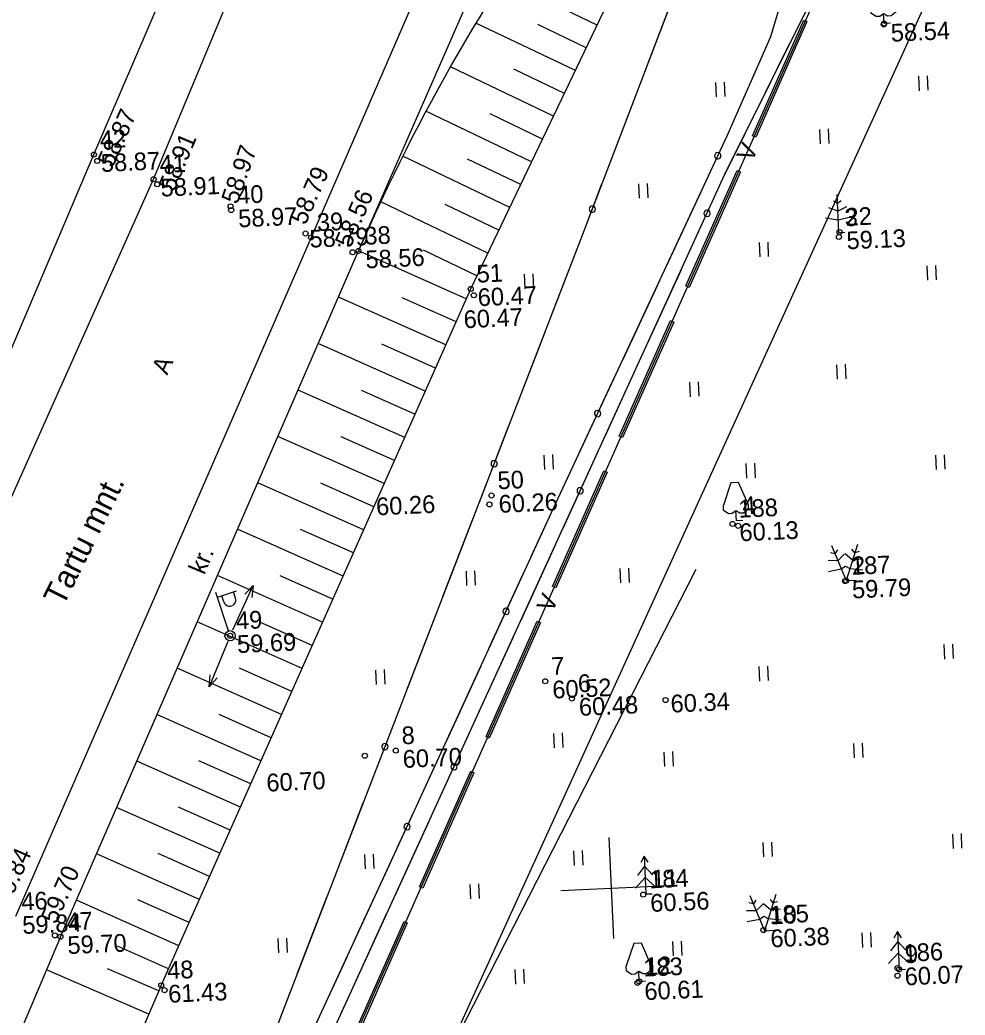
# Model space of a CAD drawing. Extents: x 641527 to 641942, y 6457423 to 6457731.
# Drawn here: x 641643.78 to 641681.15, y 6457620.7 to 6457660.06 of the extents above; entities that cross this region are included whole.
import ezdxf

# ---------------------------------------------------------------- set-up
doc = ezdxf.new("R2010")
doc.units = 0
for name, color, linetype in [('ASFBET', 7, 'Continuous'), ('HALJASTUS', 7, 'Continuous'), ('HOONED', 7, 'Continuous'), ('KORGUSED', 7, 'Continuous'), ('MAPGRID', 7, 'Continuous'), ('PIIRID', 7, 'Continuous'), ('PINNAD', 7, 'Continuous'), ('POINT', 7, 'Continuous'), ('POSTID', 7, 'Continuous'), ('SIDE', 7, 'Continuous'), ('TEXT', 7, 'Continuous'), ('VALLID', 7, 'Continuous'), ('VESI', 7, 'Continuous'), ('WWW_POINTS', 7, 'Continuous'), ('Z', 7, 'Continuous'), ('ZZYYTRASSID', 7, 'Continuous')]:
    doc.layers.add(name, color=color, linetype=linetype)

# ---------------------------------------------------------------- blocks, each defined once
blk = doc.blocks.new('LAT11')
for p, q in [((0, 25), (0, 225)), ((0, 200), (100, 200)), ((22.7, 167.9), (22.7, 200)), ((83.9, 167.9), (83.9, 200))]:
    blk.add_line(p, q)
blk.add_circle((0, 0), 25)
blk.add_arc((53.3, 167.9), 30.6, 180, 0)
blk = doc.blocks.new('NOOLM')
for p, q in [((25, 0), (218.4, 0)), ((218.4, 0), (173.3, 15)), ((218.4, 0), (173.3, -14.8))]:
    blk.add_line(p, q)
blk = doc.blocks.new('PI')
for p, q in [((-30, 300), (-100, 120)), ((30, 300), (-30, 300)), ((100, 120), (30, 300)), ((-100, 120), (-100, 90)), ((-100, 90), (-60, 60)), ((-30, 60), (0, 80)), ((0, 0), (0, 80)), ((0, 80), (30, 60)), ((60, 60), (100, 90)), ((100, 90), (100, 120)), ((-60, 60), (-30, 60)), ((50, 0), (0, 0)), ((30, 60), (60, 60))]:
    blk.add_line(p, q)
blk = doc.blocks.new('CROSS0')
for p, q in [((0, 400), (0, -400)), ((-400, 0), (400, 0))]:
    blk.add_line(p, q)
blk = doc.blocks.new('2KUUSK')
for p, q in [((-51.3, 141), (0, 0)), ((-28.7, 122.6), (-39.3, 108.1)), ((51.3, 141), (0, 0)), ((39.3, 108.1), (28.7, 122.6)), ((-29.1, 79.9), (-67.1, 82)), ((-39.3, 108.1), (-56.8, 112.3)), ((-1.3, 105.9), (-29.1, 79.9)), ((29.1, 79.9), (1.3, 105.9)), ((67.1, 82), (29.1, 79.9)), ((56.8, 112.3), (39.3, 108.1)), ((-67.5, 39.3), (-17.1, 47)), ((-17.1, 47), (0, 57.4)), ((0, 57.4), (17.1, 47)), ((17.1, 47), (67.5, 39.3))]:
    blk.add_line(p, q)
at = {"layer": 'HOONED'}
blk.add_line((0, 0), (39.9, 0), dxfattribs=at)
blk = doc.blocks.new('PK')
for p, q in [((0, 300), (-30, 250)), ((30, 250), (0, 300)), ((0, 300), (0, 0)), ((0, 220), (-60, 150)), ((60, 150), (0, 220)), ((0, 130), (-80, 50)), ((80, 50), (0, 130)), ((0, 0), (50, 0))]:
    blk.add_line(p, q)
blk = doc.blocks.new('PM')
for p, q in [((0, 230), (-30, 250)), ((0, 300), (0, 0)), ((30, 250), (0, 230)), ((0, 170), (-70, 200)), ((70, 200), (0, 170)), ((-100, 120), (0, 100)), ((0, 100), (100, 120)), ((0, 0), (50, 0))]:
    blk.add_line(p, q)
blk = doc.blocks.new('HEIN')
for p, q in [((-23.4, 38), (-23.4, -38.1)), ((22.1, 38), (22.1, -38.1))]:
    blk.add_line(p, q)
blk = doc.blocks.new('SIDE')
for start, end in [(0, 180), (180, 0)]:
    blk.add_arc((0, 0), 12.5, start, end)

msp = doc.modelspace()

# ---------------------------------------------------------------- linework, layer by layer
at = {"layer": 'ASFBET'}
for points in [[(641637.228, 6457627.278), (641649.064, 6457653.755), (641659.552, 6457678.939), (641668.298, 6457699.676), (641678.039, 6457720.881)], [(641669.408, 6457683.716), (641665.216, 6457674.356), (641655.289, 6457651.456), (641643.598, 6457624.593)]]:
    msp.add_lwpolyline(points, dxfattribs=at)
at = {"layer": 'KORGUSED'}
for centre in [(641646.837, 6457654.479), (641649.208, 6457653.554), (641652.107, 6457652.683), (641655.074, 6457651.608), (641676.166, 6457651.475), (641656.935, 6457650.867), (641661.729, 6457649.167), (641662.345, 6457640.894), (641672.184, 6457640.048), (641669.309, 6457633.156), (641657.418, 6457630.953), (641645.165, 6457623.849), (641678.482, 6457622.253), (641649.499, 6457621.683)]:
    msp.add_circle(centre, 0.1, dxfattribs=at)
at = {"layer": 'PIIRID'}
msp.add_line((641701.754, 6457709.354), (641657.948, 6457613.222), dxfattribs=at)
at = {"layer": 'PINNAD'}
msp.add_line((641645.381, 6457623.796), (641657.166, 6457650.918), dxfattribs=at)
for points in [[(641635.333, 6457627.965), (641646.704, 6457654.728), (641659.302, 6457684.056), (641666.007, 6457700.596), (641669.855, 6457709.287)], [(641657.168, 6457650.921), (641666.892, 6457673.132), (641671.755, 6457683.936)]]:
    msp.add_lwpolyline(points, dxfattribs=at)
msp.add_arc((641727.954, 6457620.158), 77.182, 143.458, 156.51341, dxfattribs=at)
at = {"layer": 'POINT'}
for centre in [(641677.939, 6457659.879), (641677.948, 6457659.913), (641646.704, 6457654.728), (641649.064, 6457653.755), (641652.133, 6457652.537), (641655.289, 6457651.456), (641676.191, 6457651.668), (641657.166, 6457650.918), (641661.605, 6457649.418), (641662.432, 6457641.246), (641671.956, 6457640.122), (641676.407, 6457637.862), (641676.45, 6457637.883), (641652.088, 6457635.703), (641664.555, 6457633.901), (641665.608, 6457633.218), (641658.639, 6457631.159), (641668.427, 6457625.463), (641673.18, 6457624.062), (641645.381, 6457623.796), (641678.487, 6457622.557), (641678.542, 6457622.503), (641649.366, 6457621.872), (641668.197, 6457621.974), (641668.27, 6457622.032)]:
    msp.add_circle(centre, 0.1, dxfattribs=at)
at = {"layer": 'SIDE'}
for p, q in [((641674.549, 6457659.782), (641675.331, 6457661.357)), ((641668.49, 6457658.007), (641669.649, 6457661.042)), ((641673.474, 6457659.395), (641673.977, 6457661.073)), ((641672.761, 6457657.778), (641673.474, 6457659.395)), ((641672.771, 6457656.199), (641674.216, 6457659.11)), ((641667.063, 6457654.27), (641668.222, 6457657.306)), ((641671.745, 6457655.475), (641672.458, 6457657.092)), ((641671.006, 6457653.889), (641671.745, 6457655.475)), ((641671.656, 6457653.952), (641672.438, 6457655.527)), ((641670.246, 6457650.869), (641671.656, 6457653.952)), ((641666.035, 6457651.58), (641666.795, 6457653.57)), ((641669.317, 6457650.264), (641670.69, 6457653.21)), ((641664.827, 6457648.449), (641666.035, 6457651.58)), ((641668.583, 6457647.232), (641669.935, 6457650.187)), ((641667.627, 6457646.639), (641669, 6457649.584)), ((641663.387, 6457644.717), (641664.557, 6457647.749)), ((641666.921, 6457643.594), (641668.272, 6457646.55)), ((641665.937, 6457643.014), (641667.31, 6457645.959)), ((641661.947, 6457640.986), (641663.117, 6457644.018)), ((641665.258, 6457639.957), (641666.609, 6457642.912)), ((641664.881, 6457640.749), (641665.62, 6457642.334)), ((641663.998, 6457638.828), (641664.881, 6457640.749)), ((641660.507, 6457637.255), (641661.677, 6457640.286)), ((641663.595, 6457636.319), (641664.946, 6457639.275)), ((641662.326, 6457635.194), (641663.684, 6457638.147)), ((641659.067, 6457633.523), (641660.237, 6457636.555)), ((641661.932, 6457632.682), (641663.283, 6457635.637)), ((641660.655, 6457631.561), (641662.013, 6457634.513)), ((641657.627, 6457629.792), (641658.797, 6457632.824)), ((641660.269, 6457629.044), (641661.62, 6457632)), ((641659.458, 6457628.959), (641660.341, 6457630.879)), ((641656.187, 6457626.06), (641657.357, 6457629.092)), ((641658.714, 6457627.344), (641659.458, 6457628.959)), ((641658.606, 6457625.407), (641659.957, 6457628.362)), ((641657.04, 6457623.712), (641658.4, 6457626.663)), ((641654.747, 6457622.329), (641655.917, 6457625.361)), ((641656.943, 6457621.77), (641658.294, 6457624.725)), ((641655.366, 6457620.08), (641656.726, 6457623.031)), ((641653.308, 6457618.598), (641654.477, 6457621.629)), ((641655.28, 6457618.132), (641656.631, 6457621.087))]:
    msp.add_line(p, q, dxfattribs=at)
at = {"layer": 'VALLID'}
for p, q in [((641666.607, 6457659.852), (641662.871, 6457661.643)), ((641665.743, 6457658.049), (641661.812, 6457659.933)), ((641666.175, 6457658.95), (641664.255, 6457659.871)), ((641664.878, 6457656.246), (641660.8, 6457658.201)), ((641665.31, 6457657.147), (641663.305, 6457658.109)), ((641664.013, 6457654.442), (641659.835, 6457656.445)), ((641664.446, 6457655.344), (641662.379, 6457656.335)), ((641663.149, 6457652.639), (641658.918, 6457654.668)), ((641663.581, 6457653.541), (641661.476, 6457654.55)), ((641662.284, 6457650.836), (641658.047, 6457652.867)), ((641662.717, 6457651.737), (641660.597, 6457652.754)), ((641661.431, 6457649.027), (641657.168, 6457650.921)), ((641661.852, 6457649.934), (641659.741, 6457650.947)), ((641660.619, 6457647.2), (641656.371, 6457649.087)), ((641661.025, 6457648.114), (641658.897, 6457649.059)), ((641659.807, 6457645.372), (641655.574, 6457647.253)), ((641660.213, 6457646.286), (641658.093, 6457647.228)), ((641658.995, 6457643.545), (641654.777, 6457645.419)), ((641659.401, 6457644.459), (641657.288, 6457645.397)), ((641658.183, 6457641.717), (641653.98, 6457643.585)), ((641658.589, 6457642.631), (641656.484, 6457643.566)), ((641657.371, 6457639.89), (641653.183, 6457641.75)), ((641657.777, 6457640.803), (641655.679, 6457641.736)), ((641656.559, 6457638.062), (641652.386, 6457639.916)), ((641656.965, 6457638.976), (641654.875, 6457639.905)), ((641655.747, 6457636.235), (641651.589, 6457638.082)), ((641656.153, 6457637.148), (641654.07, 6457638.074)), ((641654.935, 6457634.407), (641650.792, 6457636.248)), ((641655.341, 6457635.321), (641653.266, 6457636.243)), ((641654.123, 6457632.58), (641649.995, 6457634.414)), ((641654.529, 6457633.493), (641652.461, 6457634.412)), ((641653.311, 6457630.752), (641649.198, 6457632.58)), ((641653.717, 6457631.666), (641651.657, 6457632.581)), ((641652.499, 6457628.925), (641648.401, 6457630.745)), ((641652.905, 6457629.838), (641650.852, 6457630.75)), ((641651.687, 6457627.097), (641647.604, 6457628.911)), ((641652.093, 6457628.011), (641650.048, 6457628.92)), ((641650.875, 6457625.269), (641646.807, 6457627.077)), ((641651.281, 6457626.183), (641649.243, 6457627.089)), ((641650.063, 6457623.442), (641646.01, 6457625.243)), ((641650.469, 6457624.356), (641648.439, 6457625.258)), ((641649.657, 6457622.528), (641647.634, 6457623.427)), ((641648.875, 6457620.735), (641644.825, 6457622.485)), ((641649.271, 6457621.653), (641647.243, 6457622.529))]:
    msp.add_line(p, q, dxfattribs=at)
for points in [[(641649.366, 6457621.872), (641661.605, 6457649.418), (641667.165, 6457661.015), (641675.373, 6457675.568)], [(641645.381, 6457623.796), (641630.985, 6457589.878), (641619.76, 6457560.337)], [(641649.366, 6457621.872), (641634.605, 6457587.702), (641625.936, 6457567.243)]]:
    msp.add_lwpolyline(points, dxfattribs=at)
at = {"layer": 'VESI'}
for points in [[(641672.747, 6457655.477), (641674.773, 6457660.047), (641674.901, 6457659.99), (641672.875, 6457655.42)], [(641670.113, 6457649.535), (641672.139, 6457654.105), (641672.267, 6457654.049), (641670.241, 6457649.478)], [(641667.479, 6457643.593), (641669.505, 6457648.164), (641669.633, 6457648.107), (641667.607, 6457643.536)], [(641664.845, 6457637.651), (641666.872, 6457642.222), (641667, 6457642.165), (641664.973, 6457637.595)], [(641662.212, 6457631.71), (641664.238, 6457636.28), (641664.366, 6457636.223), (641662.34, 6457631.653)], [(641659.578, 6457625.768), (641661.604, 6457630.338), (641661.732, 6457630.282), (641659.706, 6457625.711)], [(641656.944, 6457619.826), (641658.97, 6457624.397), (641659.098, 6457624.34), (641657.072, 6457619.769)]]:
    msp.add_lwpolyline(points, close=True, dxfattribs=at)
at = {"layer": 'WWW_POINTS'}
for p, q in [((641676.191, 6457651.668), (641676.191, 6457651.668)), ((641671.956, 6457640.122), (641671.956, 6457640.122)), ((641678.487, 6457622.557), (641678.487, 6457622.557))]:
    msp.add_line(p, q, dxfattribs=at)
at = {"layer": 'ZZYYTRASSID'}
for points in [[(641639.728, 6457578.413), (641654.892, 6457615.026), (641682.22, 6457676.674), (641699.641, 6457713.928)], [(641639.728, 6457578.413), (641654.892, 6457615.026), (641682.22, 6457676.674), (641699.641, 6457713.928)], [(641646.918, 6457595.857), (641650.389, 6457611.035), (641666.035, 6457651.58), (641670.676, 6457663.732), (641676.982, 6457680.029), (641683.721, 6457692.551), (641689.8, 6457707.389), (641691.601, 6457711.89)], [(641646.918, 6457595.857), (641650.389, 6457611.035), (641666.035, 6457651.58), (641670.676, 6457663.732), (641676.982, 6457680.029), (641683.721, 6457692.551), (641689.8, 6457707.389), (641691.601, 6457711.89)], [(641647.463, 6457595.828), (641650.961, 6457610.52), (641659.458, 6457628.959), (641664.881, 6457640.749), (641671.745, 6457655.475), (641673.474, 6457659.395), (641679.288, 6457678.795), (641684.644, 6457692.795), (641689.234, 6457703.629), (641692.554, 6457711.896)], [(641647.463, 6457595.828), (641650.961, 6457610.52), (641659.458, 6457628.959), (641664.881, 6457640.749), (641671.745, 6457655.475), (641673.474, 6457659.395), (641679.288, 6457678.795), (641684.644, 6457692.795), (641689.234, 6457703.629), (641692.554, 6457711.896)], [(641648.232, 6457595.92), (641651.895, 6457610.73), (641671.656, 6457653.952), (641675.331, 6457661.357), (641689.359, 6457688.437), (641701.035, 6457709.343)], [(641648.232, 6457595.92), (641651.895, 6457610.73), (641671.656, 6457653.952), (641675.331, 6457661.357), (641689.359, 6457688.437), (641701.035, 6457709.343)], [(641639.718, 6457578.416), (641655.649, 6457609.245), (641660.465, 6457618.635), (641670.523, 6457638.336)]]:
    msp.add_lwpolyline(points, dxfattribs=at)

# ---------------------------------------------------------------- block references
at = {"layer": 'HALJASTUS', "rotation": 2.563812931428447}
for name, p, xscale, yscale in [('PI', (641677.948, 6457659.913), 0.0049994918860937695, 0.004999491886093768), ('HEIN', (641679.498, 6457657.549), 0.0074992378291406534, 0.007499237829140653), ('HEIN', (641671.477, 6457657.306), 0.0074992378291406534, 0.007499237829140653), ('HEIN', (641675.589, 6457655.45), 0.0074992378291406534, 0.007499237829140653), ('HEIN', (641668.428, 6457653.299), 0.0074992378291406534, 0.007499237829140653), ('PM', (641676.154, 6457651.647), 0.0049994918860937695, 0.004999491886093768), ('HEIN', (641673.195, 6457650.978), 0.0074992378291406534, 0.007499237829140653), ('HEIN', (641679.833, 6457650.057), 0.0074992378291406534, 0.007499237829140653), ('HEIN', (641663.905, 6457649.718), 0.0074992378291406534, 0.007499237829140653), ('HEIN', (641676.255, 6457646.143), 0.0074992378291406534, 0.007499237829140653), ('HEIN', (641670.445, 6457645.448), 0.0074992378291406534, 0.007499237829140653), ('HEIN', (641664.689, 6457642.571), 0.0074992378291406534, 0.007499237829140653), ('HEIN', (641680.169, 6457642.565), 0.0074992378291406534, 0.007499237829140653), ('HEIN', (641672.677, 6457642.23), 0.0074992378291406534, 0.007499237829140653), ('PI', (641672.111, 6457640.25), 0.0049994918860937695, 0.004999491886093768), ('2KUUSK', (641676.45, 6457637.883), 0.009998983772187539, 0.009998983772187536), ('HEIN', (641661.607, 6457637.981), 0.0074992378291406534, 0.007499237829140653), ('HEIN', (641667.694, 6457638.087), 0.0074992378291406534, 0.007499237829140653), ('HEIN', (641680.504, 6457635.073), 0.0074992378291406534, 0.007499237829140653), ('HEIN', (641658.029, 6457634.067), 0.0074992378291406534, 0.007499237829140653), ('HEIN', (641673.192, 6457634.202), 0.0074992378291406534, 0.007499237829140653), ('HEIN', (641665.072, 6457631.563), 0.0074992378291406534, 0.007499237829140653), ('HEIN', (641676.926, 6457631.16), 0.0074992378291406534, 0.007499237829140653), ('HEIN', (641669.434, 6457630.824), 0.0074992378291406534, 0.007499237829140653), ('HEIN', (641680.84, 6457627.582), 0.0074992378291406534, 0.007499237829140653), ('HEIN', (641673.348, 6457627.246), 0.0074992378291406534, 0.007499237829140653), ('HEIN', (641657.598, 6457626.774), 0.0074992378291406534, 0.007499237829140653), ('HEIN', (641665.856, 6457626.911), 0.0074992378291406534, 0.007499237829140653), ('PK', (641668.532, 6457625.487), 0.0049994918860937695, 0.004999491886093768), ('HEIN', (641661.759, 6457625.592), 0.0074992378291406534, 0.007499237829140653), ('2KUUSK', (641673.223, 6457624.036), 0.009998983772187539, 0.009998983772187536), ('HEIN', (641677.262, 6457623.668), 0.0074992378291406534, 0.007499237829140653), ('PK', (641678.542, 6457622.503), 0.0049994918860937695, 0.004999491886093768), ('HEIN', (641654.168, 6457623.449), 0.0074992378291406534, 0.007499237829140653), ('PI', (641668.27, 6457622.032), 0.0049994918860937695, 0.004999491886093768), ('HEIN', (641669.77, 6457623.333), 0.0074992378291406534, 0.007499237829140653), ('HEIN', (641663.539, 6457622.219), 0.0074992378291406534, 0.007499237829140653)]:
    msp.add_blockref(name, p, dxfattribs=dict(at, xscale=xscale, yscale=yscale))
at = {"layer": 'MAPGRID', "xscale": 0.0049994918860937695, "yscale": 0.004999491886093768, "rotation": 2.563812931428447}
msp.add_blockref('CROSS0', (641667.161, 6457625.718), dxfattribs=at)
at = {"layer": 'POSTID'}
for name, xscale, yscale, rotation in [('NOOLM', 0.009998983772187539, 0.009998983772187539, 65.40872535228635), ('LAT11', 0.007999187017750032, 0.00799918701775003, 18.200946322065462), ('NOOLM', 0.009998983772187539, 0.009998983772187536, -112.14387405234645)]:
    msp.add_blockref(name, (641652.088, 6457635.703), dxfattribs=dict(at, xscale=xscale, yscale=yscale, rotation=rotation))
at = {"layer": 'SIDE', "xscale": 0.009998983772187539, "yscale": 0.009998983772187536, "rotation": 2.563812931428447}
for p in [(641671.376, 6457654.682), (641666.415, 6457652.575), (641670.951, 6457652.411), (641666.623, 6457644.487), (641662.532, 6457642.502), (641665.933, 6457641.435), (641663.005, 6457636.67), (641658.212, 6457631.308), (641660.944, 6457630.522), (641659.086, 6457628.152)]:
    msp.add_blockref('SIDE', p, dxfattribs=at)

# ---------------------------------------------------------------- texts
at = {"layer": 'ASFBET'}
for s, height, rotation, p in [('A', 0.7, 65.6762, (641649.601, 6457645.979)), ('Tartu mnt.', 0.9099, 63.6503, (641645.489, 6457636.826))]:
    msp.add_text(s, height=height, rotation=rotation, dxfattribs=at).set_placement(p)
at = {"layer": 'KORGUSED'}
for s, height, rotation, p in [(' 58.87', 0.6999, 65.7116, (641647.338, 6457653.949)), (' 58.91', 0.6998, 67.3694, (641649.779, 6457652.987)), (' 58.97', 0.6999, 70.625, (641652.294, 6457652.488)), (' 58.79', 0.6999, 65.9146, (641654.96, 6457651.672)), (' 58.56', 0.6999, 66.72, (641656.745, 6457650.759)), (' 59.13', 0.6999, 2.5638, (641676.222, 6457650.969)), (' 60.47', 0.6999, 2.5638, (641661.08, 6457647.848)), (' 60.26', 0.6999, 2.5638, (641657.618, 6457640.448)), (' 60.13', 0.6999, 2.5638, (641671.987, 6457639.423)), (' 60.34', 0.6999, 2.5638, (641669.263, 6457632.648)), (' 60.70', 0.6999, 2.5638, (641653.28, 6457629.523)), (' 59.84', 0.6999, 66.1773, (641643.203, 6457624.724)), (' 59.70', 0.6999, 66.2173, (641645.11, 6457624.023)), (' 60.07', 0.6999, 2.5638, (641678.519, 6457621.858)), (' 61.43', 0.6999, 2.5638, (641649.397, 6457621.173))]:
    msp.add_text(s, height=height, rotation=rotation, dxfattribs=at).set_placement(p)
at = {"layer": 'PINNAD'}
msp.add_text('kr.', height=0.6999, rotation=67.2615, dxfattribs=at).set_placement((641651.071, 6457638.08))
at = {"layer": 'TEXT'}
for s, p in [(' 42', (641646.693, 6457654.961)), (' 41', (641649.054, 6457653.988)), (' 40', (641652.123, 6457652.77)), (' 22', (641676.181, 6457651.901)), (' 39', (641655.278, 6457651.689)), (' 3', (641676.143, 6457651.88)), (' 38', (641657.156, 6457651.151)), (' 51', (641661.594, 6457649.651)), (' 50', (641662.421, 6457641.479)), (' 188', (641671.945, 6457640.356)), (' 4', (641672.101, 6457640.483)), (' 187', (641676.396, 6457638.095)), (' 2', (641676.439, 6457638.116)), (' 49', (641652.077, 6457635.936)), (' 7', (641664.545, 6457634.134)), (' 6', (641665.597, 6457633.451)), (' 8', (641658.628, 6457631.392)), (' 184', (641668.417, 6457625.696)), (' 11', (641668.522, 6457625.72)), (' 46', (641643.587, 6457624.826)), (' 47', (641645.371, 6457624.029)), (' 185', (641673.17, 6457624.295)), (' 10', (641673.213, 6457624.269)), (' 186', (641678.477, 6457622.79)), (' 9', (641678.531, 6457622.736)), (' 48', (641649.355, 6457622.105)), (' 183', (641668.187, 6457622.207)), (' 12', (641668.259, 6457622.265))]:
    msp.add_text(s, height=0.6999, rotation=2.5638, dxfattribs=at).set_placement(p)
at = {"layer": 'VESI'}
for p in [(641672.733, 6457654.407), (641664.831, 6457636.582)]:
    msp.add_text('V', height=0.7, rotation=66.0931, dxfattribs=at).set_placement(p)
at = {"layer": 'Z'}
for s, p in [(' 58.54', (641677.971, 6457659.18)), (' 58.87', (641646.735, 6457654.029)), (' 58.91', (641649.096, 6457653.055)), (' 58.97', (641652.165, 6457651.838)), (' 58.79', (641654.983, 6457651.036)), (' 59.13', (641676.222, 6457650.969)), (' 58.56', (641657.198, 6457650.218)), (' 60.47', (641661.636, 6457648.719)), (' 60.26', (641662.463, 6457640.547)), (' 60.13', (641671.987, 6457639.423)), (' 59.79', (641676.438, 6457637.162)), (' 59.69', (641652.119, 6457635.003)), (' 60.52', (641664.587, 6457633.202)), (' 60.34', (641669.263, 6457632.648)), (' 60.48', (641665.639, 6457632.519)), (' 60.70', (641658.67, 6457630.459)), (' 60.56', (641668.459, 6457624.764)), (' 59.84', (641643.629, 6457623.894)), (' 59.70', (641645.412, 6457623.097)), (' 60.38', (641673.212, 6457623.363)), (' 60.07', (641678.519, 6457621.858)), (' 61.43', (641649.397, 6457621.173)), (' 60.61', (641668.228, 6457621.275))]:
    msp.add_text(s, height=0.6999, rotation=2.5638, dxfattribs=at).set_placement(p)

doc.saveas('drawing.dxf')
